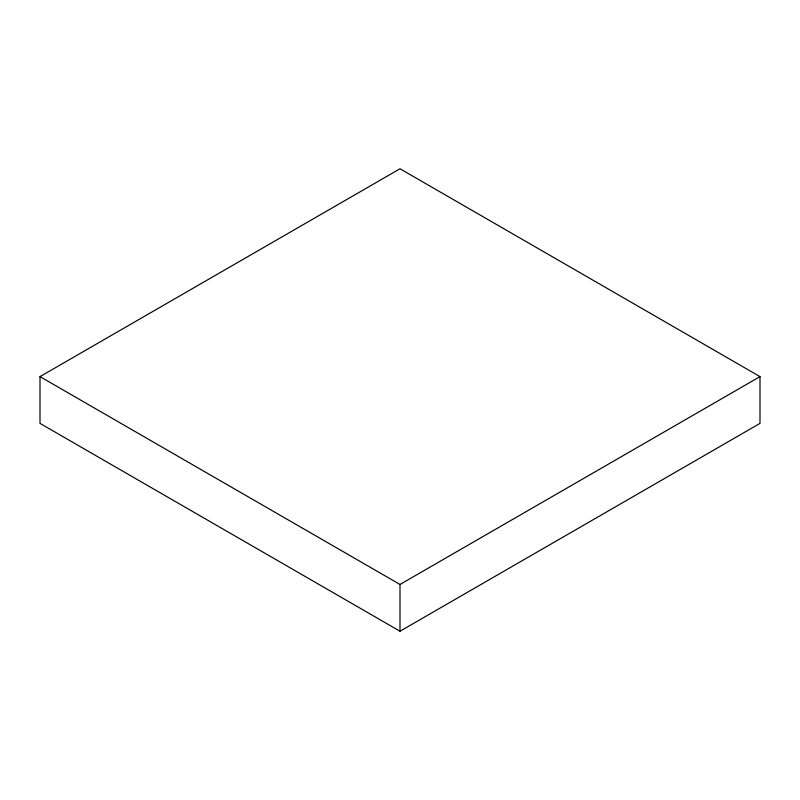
<?xml version="1.0" encoding="UTF-8"?>
<svg xmlns="http://www.w3.org/2000/svg" width="800" height="800" viewBox="0 0 800 800"><rect width="100%" height="100%" fill="white"/><g stroke="black" fill="none" stroke-linecap="round" stroke-linejoin="round"><path stroke-width="1.2" d="M40 376.62L400 168.77L760 376.62L760 423.38L400 631.23L40 423.38L40 376.62L400 584.46L760 376.62M400 584.46L400 631.23"/></g></svg>
